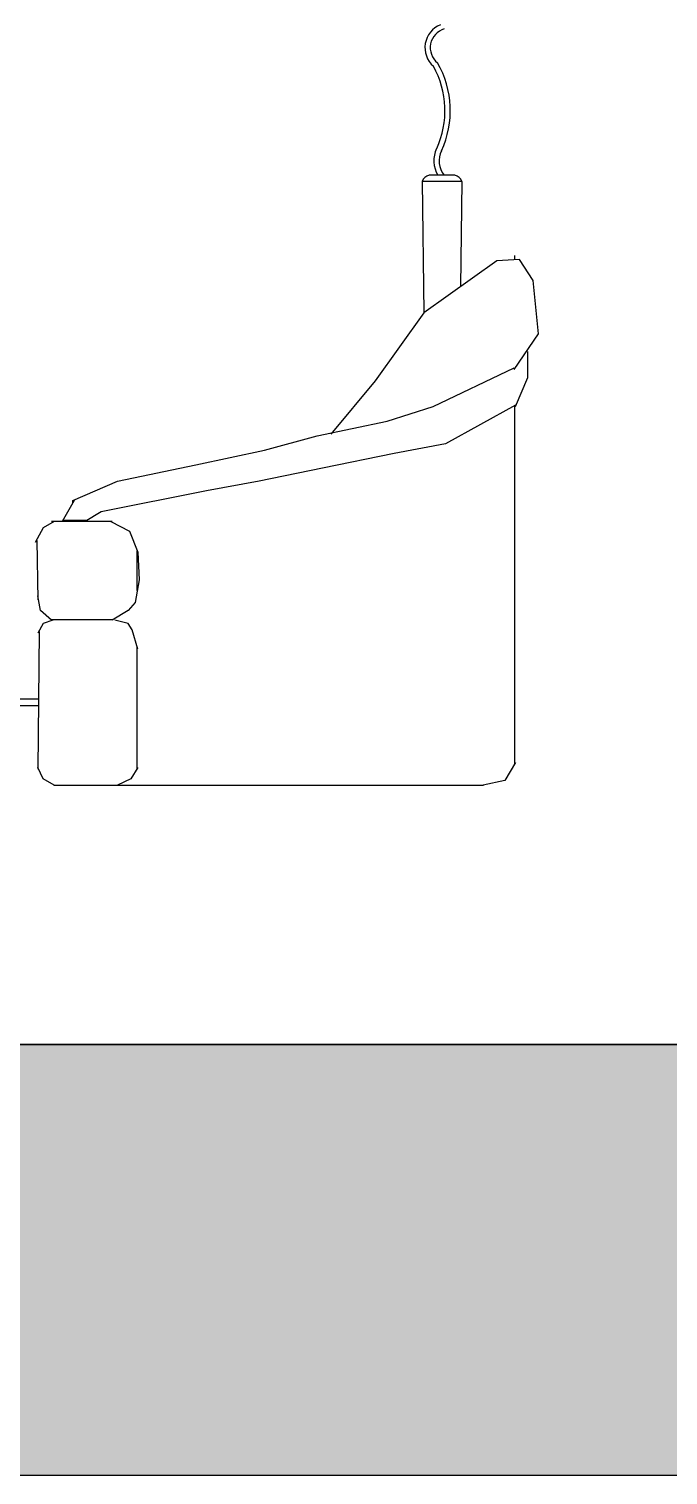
# Model space of a CAD drawing. Header units: millimetres. Extents: x 4532 to 35436, y 20123 to 38427.
# Drawn here: x 21771 to 22735, y 20123 to 22308 of the extents above; entities that cross this region are included whole.
import ezdxf

# ---------------------------------------------------------------- set-up
doc = ezdxf.new("R2010")
doc.units = ezdxf.units.MM
doc.layers.add('www.cad-blocks.net', color=7, linetype='Continuous')

# ---------------------------------------------------------------- blocks, each defined once
blk = doc.blocks.new('A$C518810AF')
for p, q in [((3340.7, 924.3), (3302.1, 924.3)), ((3340.7, 924.3), (3302.1, 924.3)), ((3291.5, 914.9), (3293.9, 716.5)), ((3291.5, 914.9), (3293.9, 716.5)), ((3351.4, 914.9), (3291.5, 914.9)), ((3351.4, 914.9), (3291.5, 914.9)), ((3351.4, 914.9), (3349.4, 756)), ((3351.4, 914.9), (3349.4, 756)), ((2712.2, 132.9), (2580.5, 132.9)), ((2712.2, 132.9), (2580.5, 132.9)), ((2712.1, 122.9), (2580.6, 122.9)), ((2712.1, 122.9), (2580.6, 122.9))]:
    blk.add_line(p, q)
at = {"linetype": 'Continuous'}
for p, q in [((3404, 794.8), (3293.9, 716.5)), ((3404, 794.8), (3293.9, 716.5)), ((3438.6, 797.2), (3404, 794.8)), ((3438.6, 797.2), (3404, 794.8)), ((3431.2, 796.7), (3431.2, 802.9)), ((3431.2, 796.7), (3431.2, 802.9)), ((3459, 765.4), (3438.6, 797.2)), ((3459, 765.4), (3438.6, 797.2)), ((3467.1, 684.8), (3459, 765.4)), ((3467.1, 684.8), (3459, 765.4)), ((3293.9, 716.5), (3220.6, 613.9)), ((3293.9, 716.5), (3220.6, 613.9)), ((3430.4, 631), (3467.1, 684.8)), ((3430.4, 631), (3467.1, 684.8)), ((3450.8, 618.8), (3450.8, 657.9)), ((3450.8, 618.8), (3450.8, 657.9)), ((3220.6, 613.9), (3153.4, 533.2)), ((3220.6, 613.9), (3153.4, 533.2)), ((3308.2, 574.8), (3430.4, 633.4)), ((3308.2, 574.8), (3430.4, 633.4)), ((3432.5, 574.8), (3450.8, 618.8)), ((3432.5, 574.8), (3450.8, 618.8)), ((3238.9, 552.8), (3308.2, 574.8)), ((3238.9, 552.8), (3308.2, 574.8)), ((3432.5, 577.2), (3326.5, 518.5)), ((3432.5, 577.2), (3326.5, 518.5)), ((3431.2, 34.8), (3431.2, 576.5)), ((3431.2, 34.8), (3431.2, 576.5)), ((3133, 530.8), (3238.9, 552.8)), ((3133, 530.8), (3238.9, 552.8)), ((3053.5, 508.8), (3133, 530.8)), ((3053.5, 508.8), (3133, 530.8)), ((2949.6, 486.8), (3053.5, 508.8)), ((2949.6, 486.8), (3053.5, 508.8)), ((3249.1, 503.9), (3141.2, 481.9)), ((3249.1, 503.9), (3141.2, 481.9)), ((3326.5, 518.5), (3249.1, 503.9)), ((3326.5, 518.5), (3249.1, 503.9)), ((2831.5, 462.3), (2949.6, 486.8)), ((2831.5, 462.3), (2949.6, 486.8)), ((3141.2, 481.9), (3045.4, 462.3)), ((3141.2, 481.9), (3045.4, 462.3)), ((2764.3, 433), (2831.5, 462.3)), ((2764.3, 433), (2831.5, 462.3)), ((3045.4, 462.3), (2965.9, 447.6)), ((3045.4, 462.3), (2965.9, 447.6)), ((2965.9, 447.6), (2807, 415.9)), ((2965.9, 447.6), (2807, 415.9)), ((2766.3, 433), (2748, 401.2)), ((2766.3, 433), (2748, 401.2)), ((2764.3, 429.4), (2764.3, 433)), ((2764.3, 429.4), (2764.3, 433)), ((2807, 415.9), (2782.6, 401.2)), ((2807, 415.9), (2782.6, 401.2)), ((2735.7, 401.2), (2719.4, 391.4)), ((2735.7, 401.2), (2719.4, 391.4)), ((2747.6, 401.2), (2731.7, 401.2)), ((2747.6, 401.2), (2731.7, 401.2)), ((2823.3, 401.2), (2748, 401.2)), ((2823.3, 401.2), (2748, 401.2)), ((2785.4, 402.9), (2748.9, 402.9)), ((2785.4, 402.9), (2748.9, 402.9)), ((2782.6, 401.2), (2779.5, 402.9)), ((2782.6, 401.2), (2779.5, 402.9)), ((2821.3, 401.2), (2849.8, 386.5)), ((2821.3, 401.2), (2849.8, 386.5)), ((3431.2, 34.8), (3431.2, 402.9)), ((3431.2, 34.8), (3431.2, 402.9)), ((2719.4, 391.4), (2707.2, 369.4)), ((2719.4, 391.4), (2707.2, 369.4)), ((2709.9, 372.3), (2711.3, 283)), ((2709.9, 372.3), (2711.3, 283)), ((2849.8, 386.5), (2862, 354.7)), ((2849.8, 386.5), (2862, 354.7)), ((2861.2, 297), (2861.2, 357)), ((2861.2, 297), (2861.2, 357)), ((2862, 354.7), (2864.1, 313.2)), ((2862, 354.7), (2864.1, 313.2)), ((2864.1, 313.2), (2858, 279)), ((2864.1, 313.2), (2858, 279)), ((2715.4, 266.7), (2711.3, 288.7)), ((2715.4, 266.7), (2711.3, 288.7)), ((2731.7, 252.1), (2715.4, 266.7)), ((2731.7, 252.1), (2715.4, 266.7)), ((2847.8, 266.7), (2823.3, 252.1)), ((2847.8, 266.7), (2823.3, 252.1)), ((2858, 279), (2847.8, 266.7)), ((2858, 279), (2847.8, 266.7)), ((2719.4, 247.2), (2711.3, 232.5)), ((2719.4, 247.2), (2711.3, 232.5)), ((2733.7, 252.1), (2719.4, 247.2)), ((2733.7, 252.1), (2719.4, 247.2)), ((2730.8, 252.9), (2824.7, 252.9)), ((2730.8, 252.9), (2824.7, 252.9)), ((2847.8, 247.2), (2827.4, 252.1)), ((2847.8, 247.2), (2827.4, 252.1)), ((2853.9, 237.4), (2847.8, 247.2)), ((2853.9, 237.4), (2847.8, 247.2)), ((2713.3, 235), (2711.3, 27.2)), ((2713.3, 235), (2711.3, 27.2)), ((2862, 208.1), (2853.9, 237.4)), ((2862, 208.1), (2853.9, 237.4)), ((2861.2, 28.2), (2861.2, 211.1)), ((2861.2, 28.2), (2861.2, 211.1)), ((2719.4, 12.5), (2711.3, 29.6)), ((2719.4, 12.5), (2711.3, 29.6)), ((2862, 29.6), (2851.9, 12.5)), ((2862, 29.6), (2851.9, 12.5)), ((3432.5, 37), (3416.2, 10.1)), ((3432.5, 37), (3416.2, 10.1)), ((2735.7, 2.7), (2719.4, 12.5)), ((2735.7, 2.7), (2719.4, 12.5)), ((2735.5, 2.9), (2861.2, 2.9)), ((2735.5, 2.9), (3384.2, 2.9)), ((2735.5, 2.9), (2861.2, 2.9)), ((2735.5, 2.9), (3384.2, 2.9)), ((2851.9, 12.5), (2831.5, 2.7)), ((2851.9, 12.5), (2831.5, 2.7)), ((3416.2, 10.1), (3383.6, 2.7)), ((3416.2, 10.1), (3383.6, 2.7))]:
    blk.add_line(p, q, dxfattribs=at)
for centre, radius, start, end in [((3333.1, 1117.1), 37.4, 112.0178, 228.8071), ((3333.1, 1117.1), 37.4, 112.0178, 228.8071), ((3333.1, 1117.1), 29.4, 106.1967, 231.2897), ((3333.1, 1117.1), 29.4, 106.1967, 231.2897), ((3189.2, 1022), 144.8, 335.2249, 29.885), ((3189.2, 1022), 144.8, 335.2249, 29.885), ((3189.2, 1022), 136.8, 335.2373, 29.2995), ((3189.2, 1022), 136.8, 335.2373, 29.2995), ((3352.8, 946.2), 43.6, 154.818, 210.3039), ((3352.8, 946.2), 43.6, 154.818, 210.3039), ((3352.8, 946.2), 35.6, 154.7739, 218.0044), ((3352.8, 946.2), 35.6, 154.7739, 218.0044), ((3304.1, 911.2), 13.2, 98.8052, 163.9237), ((3304.1, 911.2), 13.2, 98.8052, 163.9237), ((3338.7, 911.2), 13.2, 16.0763, 81.1948), ((3338.7, 911.2), 13.2, 16.0763, 81.1948)]:
    blk.add_arc(centre, radius, start, end)
blk = doc.blocks.new('FORMAT')
at = {"true_color": 0x546d8e}
h = blk.add_hatch(color=155, dxfattribs=at)
h.set_gradient(color1=(68, 68, 68), color2=(84, 109, 142), tint=1)
h.paths.add_polyline_path([(35436.4, 20123.2), (35436.4, 20773.9), (7050.7, 20773.9), (7050.7, 20123.2)])
h.paths.add_polyline_path([(25807.2, 20324.4), (35078.6, 20324.4), (35078.6, 20624.4), (25807.2, 20624.4)], flags=24)
at = {"color": 155, "true_color": 0x546d8e}
for p, q in [((7050.7, 20773.9), (35436.4, 20773.9)), ((35436.4, 20773.9), (7050.7, 20773.9)), ((7050.7, 20773.9), (35436.4, 20773.9)), ((7050.7, 20123.2), (35436.4, 20123.2))]:
    blk.add_line(p, q, dxfattribs=at)
blk.add_line((7050.7, 20773.9), (35436.4, 20773.9))
blk.add_lwpolyline([(35436.4, 20773.9), (7050.7, 20773.9), (7050.7, 37703.8), (35436.4, 37703.8)], close=True, dxfattribs=at)

msp = doc.modelspace()

# ---------------------------------------------------------------- block references
msp.add_blockref('A$C518810AF', (19072.7, 21162.7))
at = {"layer": 'www.cad-blocks.net'}
msp.add_blockref('FORMAT', (0, 0), dxfattribs=at)

doc.saveas('drawing.dxf')
